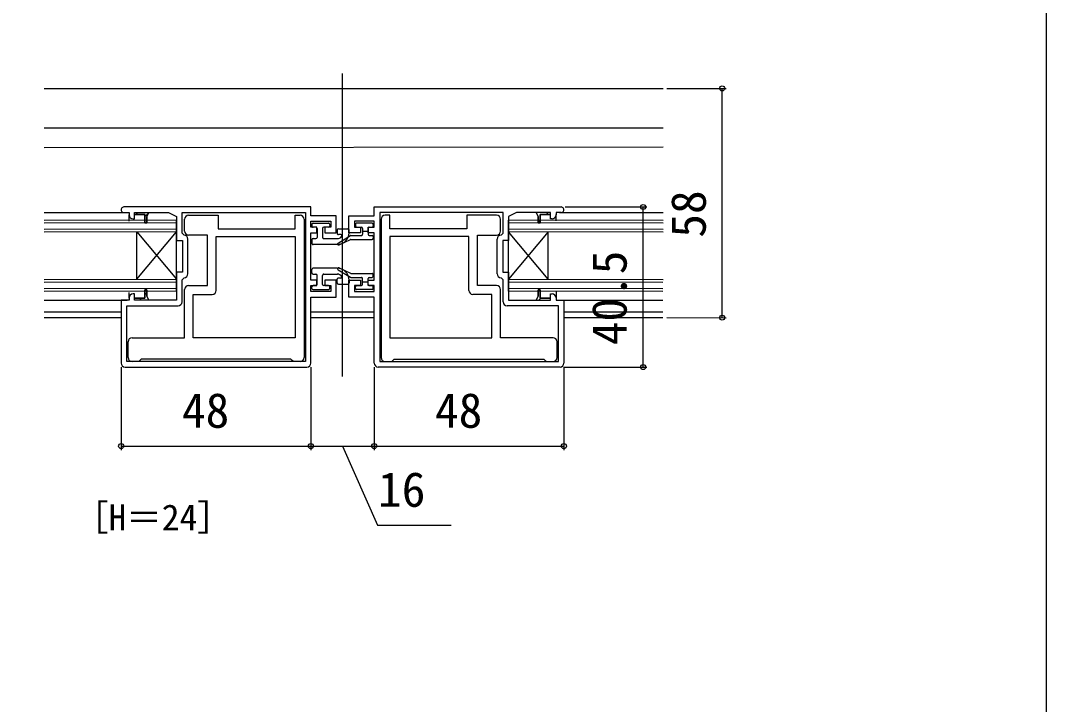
# Model space of a CAD drawing. Units: millimetres, scale not verified. Extents: x -525 to 525, y -780 to 776.
# Drawn here: x 265.5 to 525, y -88.2 to 84.8 of the extents above; entities that cross this region are included whole.
import ezdxf
from ezdxf.enums import TextEntityAlignment as Align

# ---------------------------------------------------------------- set-up
doc = ezdxf.new("R2010")
doc.units = ezdxf.units.MM
doc.header["$LTSCALE"] = 4
for name, color, linetype in [('0-1_USER1', 3, 'Continuous'), ('0-2_YKK_11', 7, 'Continuous'), ('0-4_YKK_12', 2, 'Continuous'), ('0-5_YKK_13', 4, 'Continuous'), ('0-7_YKK_D', 6, 'Continuous'), ('0-8_YKK_ZWAK', 7, 'Continuous')]:
    doc.layers.add(name, color=color, linetype=linetype)
doc.styles.add('ＭＳ ゴシック', font='')
doc.styles.get('ＭＳ ゴシック').set_extended_font_data('MS Gothic')

msp = doc.modelspace()

# ---------------------------------------------------------------- linework, layer by layer
at = {"layer": '0-2_YKK_11'}
for p, q in [((338.958, 37.632), (291.658, 37.632)), ((354.958, 37.632), (402.258, 37.632)), ((294.662, 35.732), (295.162, 36.232)), ((296.958, 35.2), (297.926, 36.168)), ((307.008, 31.532), (307.008, 34.532)), ((337.208, 34.532), (337.208, -0.468)), ((356.708, 34.532), (356.708, -0.468)), ((386.908, 31.532), (386.908, 34.532)), ((396.02, 36.109), (396.143, 36.232)), ((396.493, 33.754), (396.958, 34.219)), ((398.472, 35.732), (398.972, 36.232)), ((307.858, 20.732), (307.858, 29.532)), ((386.058, 20.732), (386.058, 29.532)), ((296.958, 15.401), (297.458, 15.901)), ((295.589, 14.032), (296.089, 14.532)), ((396.571, 14.032), (397.071, 14.532)), ((399.399, 14.032), (399.558, 14.191)), ((292.708, -0.468), (292.708, 3.532)), ((401.208, -0.468), (401.208, 3.532)), ((291.958, -2.868), (337.958, -2.868)), ((401.958, -2.868), (355.958, -2.868))]:
    msp.add_line(p, q, dxfattribs=at)
for points in [[(338.958, -1.868), (338.958, 14.832), (345.358, 14.832), (345.358, 19.132), (342.458, 19.132), (342.458, 17.732), (343.958, 17.732), (343.958, 16.232), (338.958, 16.232), (338.958, 17.732), (340.458, 17.732), (340.458, 19.132), (338.958, 19.132), (338.958, 31.132), (340.458, 31.132), (340.458, 32.532), (338.958, 32.532), (338.958, 34.032), (343.958, 34.032), (343.958, 32.532), (342.458, 32.532), (342.458, 31.132), (345.358, 31.132), (345.358, 35.432), (338.958, 35.432), (338.958, 37.632)], [(354.958, -1.868), (354.958, 14.832), (348.558, 14.832), (348.558, 19.132), (351.458, 19.132), (351.458, 17.732), (349.958, 17.732), (349.958, 16.232), (354.958, 16.232), (354.958, 17.732), (353.458, 17.732), (353.458, 19.132), (354.958, 19.132), (354.958, 31.132), (353.458, 31.132), (353.458, 32.532), (354.958, 32.532), (354.958, 34.032), (349.958, 34.032), (349.958, 32.532), (351.458, 32.532), (351.458, 31.132), (348.558, 31.132), (348.558, 35.432), (354.958, 35.432), (354.958, 37.632)], [(291.658, 36.232), (292.958, 36.232), (292.958, 35.632)], [(293.958, 34.632), (294.358, 34.632), (294.358, 35.732), (296.958, 35.732), (296.958, 33.632), (297.458, 33.632), (297.458, 35.232), (297.958, 36.232), (302.958, 36.232), (304.958, 35.232), (304.958, 29.132), (306.458, 29.132), (306.458, 21.132), (304.958, 21.132), (304.958, 14.032), (297.958, 14.032), (297.458, 15.032), (297.458, 16.632), (296.958, 16.632), (296.958, 14.532), (294.358, 14.532), (294.358, 15.632), (293.958, 15.632)], [(306.858, 30.532), (306.358, 31.032), (306.358, 36.232), (337.558, 36.232), (337.558, -1.468)], [(308.008, 35.532), (315.508, 35.532), (315.508, 32.132), (335.008, 32.132), (335.008, 35.532), (336.208, 35.532)], [(387.058, 30.532), (387.558, 31.032), (387.558, 36.232), (356.358, 36.232), (356.358, -1.468)], [(385.908, 35.532), (378.408, 35.532), (378.408, 32.132), (358.908, 32.132), (358.908, 35.532), (357.708, 35.532)], [(399.958, 34.632), (399.558, 34.632), (399.558, 35.732), (396.958, 35.732), (396.958, 33.632), (396.458, 33.632), (396.458, 35.232), (395.958, 36.232), (390.958, 36.232), (388.958, 35.232), (388.958, 29.132), (387.458, 29.132), (387.458, 21.132), (388.958, 21.132), (388.958, 14.032), (395.958, 14.032), (396.458, 15.032), (396.458, 16.632), (396.958, 16.632), (396.958, 14.532), (399.558, 14.532), (399.558, 15.632), (399.958, 15.632)], [(402.258, 36.232), (400.958, 36.232), (400.958, 35.632)], [(308.008, 17.732), (312.808, 17.732), (312.808, 30.532), (308.008, 30.532)], [(315.008, 16.532), (315.008, 30.132), (335.008, 30.132), (335.008, 4.532)], [(378.908, 16.532), (378.908, 30.132), (358.908, 30.132), (358.908, 4.532)], [(385.908, 17.732), (381.108, 17.732), (381.108, 30.532), (385.908, 30.532)], [(306.358, 13.632), (306.358, 19.232), (306.858, 19.732)], [(387.558, 13.632), (387.558, 19.232), (387.058, 19.732)], [(293.708, 4.532), (307.008, 4.532), (307.008, 16.732)], [(400.208, 4.532), (386.908, 4.532), (386.908, 16.732)], [(292.958, 14.632), (292.958, 14.032), (290.958, 14.032), (290.958, -1.868)], [(335.008, 4.532), (309.208, 4.532), (309.208, 15.532), (314.008, 15.532)], [(358.908, 4.532), (384.708, 4.532), (384.708, 15.532), (379.908, 15.532)], [(400.958, 14.632), (400.958, 14.032), (402.958, 14.032), (402.958, -1.868)], [(337.558, -1.468), (292.358, -1.468), (292.358, 12.632), (305.358, 12.632)], [(356.358, -1.468), (401.558, -1.468), (401.558, 12.632), (388.558, 12.632)], [(333.908, -0.868), (296.008, -0.868), (295.708, -1.168), (295.408, -1.468), (293.708, -1.468)], [(336.208, -1.468), (334.508, -1.468), (334.208, -1.168), (333.908, -0.868)], [(357.708, -1.468), (359.408, -1.468), (359.708, -1.168), (360.008, -0.868)], [(360.008, -0.868), (397.908, -0.868), (398.208, -1.168), (398.508, -1.468), (400.208, -1.468)]]:
    msp.add_lwpolyline(points, dxfattribs=at)
for points in [[(294.358, 36.232), (297.958, 36.232), (297.458, 35.232), (297.458, 33.632), (296.958, 33.632), (296.958, 35.732), (294.358, 35.732)], [(399.558, 36.232), (395.958, 36.232), (396.458, 35.232), (396.458, 33.632), (396.958, 33.632), (396.958, 35.732), (399.558, 35.732)], [(297.958, 14.032), (294.358, 14.032), (294.358, 14.532), (296.958, 14.532), (296.958, 16.632), (297.458, 16.632), (297.458, 15.032)], [(395.958, 14.032), (399.558, 14.032), (399.558, 14.532), (396.958, 14.532), (396.958, 16.632), (396.458, 16.632), (396.458, 15.032)]]:
    msp.add_lwpolyline(points, close=True, dxfattribs=at)
for centre, radius, start, end in [((291.658, 36.932), 0.7, 89.99999, 270.00001), ((402.258, 36.932), 0.7, 269.99999, 90.00001), ((293.958, 35.632), 1, 180.00001, 269.99999), ((308.008, 34.532), 1, 90.00001, 179.99999), ((336.208, 34.532), 1, 0.00001, 89.99999), ((357.708, 34.532), 1, 90.00001, 179.99999), ((385.908, 34.532), 1, 0.00001, 89.99999), ((399.958, 35.632), 1, 270.00001, 359.99999), ((308.008, 31.532), 1, 180.00001, 269.99999), ((385.908, 31.532), 1, 270.00001, 359.99999), ((306.858, 29.532), 1, 0.00001, 89.99999), ((387.058, 29.532), 1, 90.00001, 179.99999), ((306.858, 20.732), 1, 270.00001, 359.99999), ((387.058, 20.732), 1, 180.00001, 269.99999), ((293.958, 14.632), 1, 90.00001, 179.99999), ((308.008, 16.732), 1, 90.00001, 179.99999), ((314.008, 16.532), 1, 270.00001, 359.99999), ((379.908, 16.532), 1, 180.00001, 269.99999), ((385.908, 16.732), 1, 0.00001, 89.99999), ((399.958, 14.632), 1, 0.00001, 89.99999), ((305.358, 13.632), 1, 270.00001, 359.99999), ((388.558, 13.632), 1, 180.00001, 269.99999), ((293.708, 3.532), 1, 90.00001, 179.99999), ((400.208, 3.532), 1, 0.00001, 89.99999), ((291.958, -1.868), 1, 180.00001, 269.99999), ((293.708, -0.468), 1, 180.00001, 269.99999), ((336.208, -0.468), 1, 270.00001, 359.99999), ((337.958, -1.868), 1, 270.00001, 359.99999), ((355.958, -1.868), 1, 180.00001, 269.99999), ((357.708, -0.468), 1, 180.00001, 269.99999), ((400.208, -0.468), 1, 270.00001, 359.99999), ((401.958, -1.868), 1, 270.00001, 359.99999)]:
    msp.add_arc(centre, radius, start, end, dxfattribs=at)
at = {"layer": '0-4_YKK_12'}
for p, q in [((346.958, -5.234), (346.958, 71.398)), ((271.498, 67.632), (428.016, 67.632)), ((271.498, 57.632), (428.014, 57.632)), ((428.013, 52.731), (271.498, 52.577)), ((271.498, 36.232), (292.125, 36.232)), ((304.961, 34.324), (271.501, 34.241)), ((292.959, 34.019), (292.959, 35.619)), ((304.958, 16.336), (304.958, 34.324)), ((388.958, 16.336), (388.958, 34.336)), ((428.01, 34.227), (388.958, 34.324)), ((400.958, 34.132), (400.958, 35.736)), ((401.858, 36.232), (428.01, 36.232)), ((304.958, 33.624), (271.498, 33.541)), ((304.958, 32.024), (271.498, 31.941)), ((304.958, 31.324), (271.498, 31.241)), ((294.958, 19.336), (294.958, 31.336)), ((294.958, 19.336), (304.958, 31.336)), ((294.958, 31.336), (304.958, 19.336)), ((428.01, 33.527), (388.958, 33.624)), ((428.009, 31.927), (388.958, 32.024)), ((398.958, 19.336), (388.958, 31.336)), ((398.958, 31.336), (388.958, 19.336)), ((428.009, 31.227), (388.958, 31.324)), ((398.958, 19.336), (398.958, 31.336)), ((304.958, 19.324), (271.498, 19.241)), ((304.958, 18.624), (271.498, 18.541)), ((428.007, 19.227), (388.958, 19.324)), ((428.006, 18.527), (388.958, 18.624)), ((304.958, 17.024), (271.498, 16.941)), ((304.958, 16.324), (271.498, 16.241)), ((292.958, 14.532), (292.959, 16.019)), ((428.006, 16.927), (388.958, 17.024)), ((428.006, 16.227), (388.958, 16.324)), ((400.958, 16.132), (400.958, 14.582)), ((271.498, 14.025), (292.458, 14.032)), ((271.498, 11.132), (290.958, 11.132)), ((338.958, 11.132), (354.958, 11.132)), ((402.958, 11.132), (428.005, 11.132)), ((271.498, 9.632), (290.958, 9.632)), ((338.958, 9.632), (354.958, 9.632)), ((402.958, 9.632), (428.005, 9.632))]:
    msp.add_line(p, q, dxfattribs=at)
msp.add_lwpolyline([(401.958, 14.032), (413.358, 14.019), (428.006, 14.024)], dxfattribs=at)
at = {"layer": '0-5_YKK_13'}
for p, q in [((339.208, 33.232), (339.208, 32.832)), ((339.508, 33.532), (343.408, 33.532)), ((340.208, 32.532), (339.508, 32.532)), ((340.508, 32.232), (340.508, 29.932)), ((341.908, 32.232), (341.908, 29.932)), ((343.408, 32.532), (342.208, 32.532)), ((343.708, 33.232), (343.708, 32.832)), ((345.608, 31.832), (345.608, 30.932)), ((345.908, 32.132), (348.308, 32.132)), ((348.608, 31.132), (348.608, 31.832)), ((350.208, 33.232), (350.208, 32.832)), ((354.408, 33.532), (350.508, 33.532)), ((350.508, 32.532), (351.708, 32.532)), ((352.008, 32.232), (352.008, 30.732)), ((352.008, 31.532), (353.408, 31.532)), ((353.408, 32.232), (353.408, 30.732)), ((353.708, 32.532), (354.408, 32.532)), ((354.708, 33.232), (354.708, 32.832)), ((339.208, 29.332), (339.208, 28.432)), ((339.508, 29.632), (340.208, 29.632)), ((342.208, 29.632), (345.712, 29.632)), ((345.828, 28.496), (348.936, 30.389)), ((346.502, 30.632), (345.908, 30.632)), ((346.064, 28.056), (348.948, 29.404)), ((349.075, 29.432), (354.408, 29.432)), ((349.092, 30.432), (351.708, 30.432)), ((353.708, 30.432), (354.408, 30.432)), ((354.708, 30.132), (354.708, 29.732)), ((345.608, 28.132), (339.508, 28.132)), ((339.208, 20.932), (339.208, 21.832)), ((345.608, 22.132), (339.508, 22.132)), ((345.828, 21.769), (348.936, 19.876)), ((346.064, 22.209), (348.948, 20.86)), ((349.075, 20.832), (354.408, 20.832)), ((339.508, 20.632), (340.208, 20.632)), ((340.508, 18.032), (340.508, 20.332)), ((341.908, 18.032), (341.908, 20.332)), ((342.208, 20.632), (345.712, 20.632)), ((345.608, 18.432), (345.608, 19.332)), ((346.502, 19.632), (345.908, 19.632)), ((348.608, 19.132), (348.608, 18.432)), ((349.092, 19.832), (351.708, 19.832)), ((352.008, 18.032), (352.008, 19.532)), ((352.008, 18.732), (353.408, 18.732)), ((353.408, 18.032), (353.408, 19.532)), ((353.708, 19.832), (354.408, 19.832)), ((354.708, 20.132), (354.708, 20.532)), ((339.208, 17.032), (339.208, 17.432)), ((340.208, 17.732), (339.508, 17.732)), ((339.508, 16.732), (343.408, 16.732)), ((343.408, 17.732), (342.208, 17.732)), ((343.708, 17.032), (343.708, 17.432)), ((345.908, 18.132), (348.308, 18.132)), ((350.208, 17.032), (350.208, 17.432)), ((350.508, 17.732), (351.708, 17.732)), ((354.408, 16.732), (350.508, 16.732)), ((353.708, 17.732), (354.408, 17.732)), ((354.708, 17.032), (354.708, 17.432))]:
    msp.add_line(p, q, dxfattribs=at)
for centre, radius, start, end in [((339.508, 33.232), 0.3, 90, 179.99916), ((339.508, 32.832), 0.3, 179.99916, 270), ((340.208, 32.232), 0.3, 359.99916, 90), ((342.208, 32.232), 0.3, 90, 179.99916), ((343.408, 33.232), 0.3, 359.99916, 90), ((343.408, 32.832), 0.3, 270, 359.99916), ((345.908, 31.832), 0.3, 90, 179.99983), ((348.308, 31.832), 0.3, 0.0005, 90), ((350.508, 33.232), 0.3, 90, 180.0005), ((350.508, 32.832), 0.3, 180.0005, 270), ((351.708, 32.232), 0.3, 0.0005, 90), ((353.708, 32.232), 0.3, 90, 180.0005), ((354.408, 33.232), 0.3, 0.0005, 90), ((354.408, 32.832), 0.3, 270, 0.0005), ((339.508, 29.332), 0.3, 90, 179.99916), ((340.208, 29.932), 0.3, 270, 359.99916), ((342.208, 29.932), 0.3, 179.99916, 270), ((345.608, 31.132), 3, 270, 0.0005), ((345.908, 30.932), 0.3, 179.99983, 270), ((345.608, 31.132), 1.5, 270, 318.19309), ((346.502, 30.332), 0.3, 318.19309, 90), ((349.092, 30.132), 0.3, 90, 121.34079), ((349.075, 29.132), 0.3, 90, 115.05933), ((351.708, 30.732), 0.3, 270, 0.0005), ((353.708, 30.732), 0.3, 180.0005, 270), ((354.408, 30.132), 0.3, 0.0005, 90), ((354.408, 29.732), 0.3, 270, 0.0005), ((339.508, 28.432), 0.3, 179.99916, 270), ((345.958, 28.282), 0.25, 119.8405, 294.77862), ((339.508, 21.832), 0.3, 90, 180.00084), ((339.508, 20.932), 0.3, 180.00084, 270), ((345.608, 19.132), 3, 359.9995, 90), ((345.958, 21.982), 0.25, 65.22138, 240.1595), ((349.075, 21.132), 0.3, 244.94067, 270), ((354.408, 20.532), 0.3, 359.9995, 90), ((340.208, 20.332), 0.3, 0.00084, 90), ((342.208, 20.332), 0.3, 90, 180.00084), ((345.608, 19.132), 1.5, 41.80691, 90), ((345.908, 19.332), 0.3, 90, 180.00017), ((345.908, 18.432), 0.3, 180.00017, 270), ((346.502, 19.932), 0.3, 270, 41.80691), ((348.308, 18.432), 0.3, 270, 359.9995), ((349.092, 20.132), 0.3, 238.65921, 270), ((351.708, 19.532), 0.3, 359.9995, 90), ((353.708, 19.532), 0.3, 90, 179.9995), ((354.408, 20.132), 0.3, 270, 359.9995), ((339.508, 17.432), 0.3, 90, 180.00084), ((339.508, 17.032), 0.3, 180.00084, 270), ((340.208, 18.032), 0.3, 270, 0.00084), ((342.208, 18.032), 0.3, 180.00084, 270), ((343.408, 17.432), 0.3, 0.00084, 90), ((343.408, 17.032), 0.3, 270, 0.00084), ((350.508, 17.432), 0.3, 90, 179.9995), ((350.508, 17.032), 0.3, 179.9995, 270), ((351.708, 18.032), 0.3, 270, 359.9995), ((353.708, 18.032), 0.3, 179.9995, 270), ((354.408, 17.432), 0.3, 359.9995, 90), ((354.408, 17.032), 0.3, 270, 359.9995)]:
    msp.add_arc(centre, radius, start, end, dxfattribs=at)
at = {"layer": '0-7_YKK_D'}
for p, q in [((429.016, 67.631), (443.97, 67.628)), ((442.959, 9.629), (442.97, 67.629)), ((403.258, 37.632), (423.958, 37.632)), ((422.958, -2.868), (422.958, 37.632)), ((429.005, 9.631), (443.959, 9.628)), ((290.958, -2.868), (290.958, -23.868)), ((338.958, -2.868), (338.958, -23.868)), ((338.958, -2.868), (338.958, -23.868)), ((354.958, -2.868), (354.958, -23.868)), ((354.958, -2.868), (354.958, -23.868)), ((402.958, -2.868), (402.958, -23.868)), ((402.958, -2.868), (423.958, -2.868)), ((290.958, -22.868), (338.958, -22.868)), ((338.958, -22.868), (354.958, -22.868)), ((354.958, -22.868), (402.958, -22.868))]:
    msp.add_line(p, q, dxfattribs=at)
msp.add_lwpolyline([(346.958, -22.868), (355.782, -42.868), (374.441, -42.868)], dxfattribs=at)
for centre in [(442.97, 67.629), (422.958, 37.632), (442.959, 9.629), (422.958, -2.868), (290.958, -22.868), (338.958, -22.868), (338.958, -22.868), (354.958, -22.868), (354.958, -22.868), (402.958, -22.868)]:
    msp.add_circle(centre, 0.637, dxfattribs=at)
at = {"layer": '0-8_YKK_ZWAK'}
msp.add_lwpolyline([(-525, -779.9), (525, -779.9), (525, 750.1)], dxfattribs=at)

# ---------------------------------------------------------------- texts
at = {"layer": '0-1_USER1', "style": 'ＭＳ ゴシック'}
msp.add_text('［H＝24］', height=6.598, dxfattribs=at).set_placement((278.75, -46.195), align=Align.BOTTOM_LEFT)
at = {"layer": '0-7_YKK_D', "style": 'ＭＳ ゴシック'}
for s, rotation, p in [('58', 89.989, (441.463, 29.868)), ('40.5', 90, (421.458, 2.655))]:
    msp.add_text(s, height=8.798, rotation=rotation, dxfattribs=at).set_placement(p, align=Align.BOTTOM_LEFT)
for s, p in [('48', (306.333, -20.868)), ('48', (370.333, -20.868)), ('16', (355.941, -40.868))]:
    msp.add_text(s, height=8.798, dxfattribs=at).set_placement(p, align=Align.BOTTOM_LEFT)

doc.saveas('drawing.dxf')
